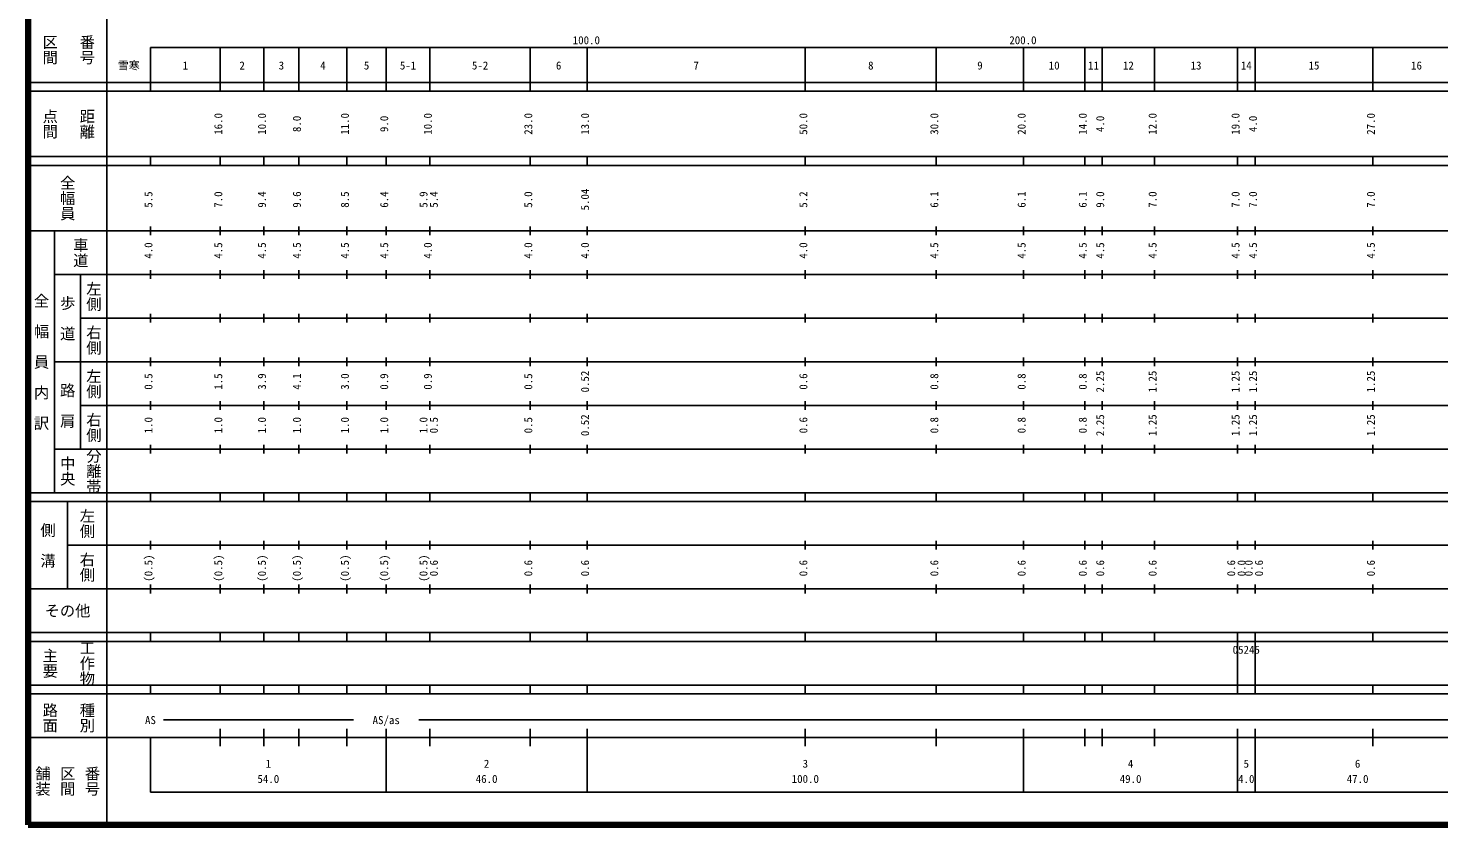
# Model space of a CAD drawing. Units: millimetres on the paper, enlarged 1000 times. Extents: x 40000 to 680000, y 20000 to 380000.
# Drawn here: x 40000 to 363097, y 20000 to 202409 of the extents above; entities that cross this region are included whole.
import ezdxf
from ezdxf.enums import TextEntityAlignment as Align

# ---------------------------------------------------------------- set-up
doc = ezdxf.new("R2010")
doc.units = ezdxf.units.MM
doc.header["$LTSCALE"] = 1000
doc.layers.add('M-TTL', color=2, linetype='Continuous', lineweight=140)
doc.layers.add('M-TTL-BAND', color=7, linetype='Continuous', lineweight=25)
doc.styles.add('@ＭＳ ゴシック', font='')
doc.styles.add('ＭＳ ゴシック', font='')
doc.styles.get('@ＭＳ ゴシック').set_extended_font_data('@MS Gothic')
doc.styles.get('ＭＳ ゴシック').set_extended_font_data('MS Gothic')

msp = doc.modelspace()

# ---------------------------------------------------------------- linework, layer by layer
at = {"layer": 'M-TTL'}
for p, q in [((40000, 380000), (40000, 20000)), ((40000, 380000), (40000, 20000)), ((40000, 20000), (680000, 20000)), ((40000, 20000), (680000, 20000))]:
    msp.add_line(p, q, dxfattribs=at)
at = {"layer": 'M-TTL-BAND'}
for p, q in [((58000, 370000), (58000, 20000)), ((58000, 370000), (58000, 20000)), ((68000, 198000), (579000, 198000)), ((68000, 198000), (68000, 188000)), ((68000, 198000), (579000, 198000)), ((68000, 198000), (68000, 188000)), ((84000, 188000), (84000, 198000)), ((94000, 188000), (94000, 198000)), ((102000, 188000), (102000, 198000)), ((113000, 188000), (113000, 198000)), ((122000, 188000), (122000, 198000)), ((132000, 188000), (132000, 198000)), ((155000, 188000), (155000, 198000)), ((168000, 188000), (168000, 198000)), ((218000, 188000), (218000, 198000)), ((248000, 188000), (248000, 198000)), ((268000, 188000), (268000, 198000)), ((282000, 188000), (282000, 198000)), ((286000, 188000), (286000, 198000)), ((298000, 188000), (298000, 198000)), ((317000, 188000), (317000, 198000)), ((321000, 188000), (321000, 198000)), ((348000, 188000), (348000, 198000)), ((40000, 190000), (579000, 190000)), ((40000, 190000), (579000, 190000)), ((40000, 188000), (579000, 188000)), ((40000, 188000), (579000, 188000)), ((40000, 173000), (579000, 173000)), ((40000, 173000), (579000, 173000)), ((68000, 171000), (68000, 173000)), ((68000, 171000), (68000, 173000)), ((84000, 171000), (84000, 173000)), ((94000, 171000), (94000, 173000)), ((102000, 171000), (102000, 173000)), ((113000, 171000), (113000, 173000)), ((122000, 171000), (122000, 173000)), ((132000, 171000), (132000, 173000)), ((155000, 171000), (155000, 173000)), ((168000, 171000), (168000, 173000)), ((218000, 171000), (218000, 173000)), ((248000, 171000), (248000, 173000)), ((268000, 171000), (268000, 173000)), ((282000, 171000), (282000, 173000)), ((286000, 171000), (286000, 173000)), ((298000, 171000), (298000, 173000)), ((317000, 171000), (317000, 173000)), ((321000, 171000), (321000, 173000)), ((348000, 171000), (348000, 173000)), ((40000, 171000), (579000, 171000)), ((40000, 171000), (579000, 171000)), ((40000, 156000), (579000, 156000)), ((40000, 156000), (579000, 156000)), ((46000, 96000), (46000, 156000)), ((46000, 96000), (46000, 156000)), ((68000, 155000), (68000, 157000)), ((68000, 155000), (68000, 157000)), ((84000, 155000), (84000, 157000)), ((94000, 155000), (94000, 157000)), ((102000, 155000), (102000, 157000)), ((113000, 155000), (113000, 157000)), ((122000, 155000), (122000, 157000)), ((132000, 155000), (132000, 157000)), ((155000, 155000), (155000, 157000)), ((168000, 155000), (168000, 157000)), ((218000, 155000), (218000, 157000)), ((248000, 155000), (248000, 157000)), ((268000, 155000), (268000, 157000)), ((282000, 155000), (282000, 157000)), ((286000, 155000), (286000, 157000)), ((298000, 155000), (298000, 157000)), ((317000, 155000), (317000, 157000)), ((321000, 155000), (321000, 157000)), ((348000, 155000), (348000, 157000)), ((46000, 146000), (579000, 146000)), ((46000, 146000), (579000, 146000)), ((52000, 146000), (52000, 106000)), ((52000, 146000), (52000, 106000)), ((68000, 145000), (68000, 147000)), ((68000, 145000), (68000, 147000)), ((84000, 145000), (84000, 147000)), ((94000, 145000), (94000, 147000)), ((102000, 145000), (102000, 147000)), ((113000, 145000), (113000, 147000)), ((122000, 145000), (122000, 147000)), ((132000, 145000), (132000, 147000)), ((155000, 145000), (155000, 147000)), ((168000, 145000), (168000, 147000)), ((218000, 145000), (218000, 147000)), ((248000, 145000), (248000, 147000)), ((268000, 145000), (268000, 147000)), ((282000, 145000), (282000, 147000)), ((286000, 145000), (286000, 147000)), ((298000, 145000), (298000, 147000)), ((317000, 145000), (317000, 147000)), ((321000, 145000), (321000, 147000)), ((348000, 145000), (348000, 147000)), ((52000, 136000), (579000, 136000)), ((52000, 136000), (579000, 136000)), ((68000, 135000), (68000, 137000)), ((68000, 135000), (68000, 137000)), ((84000, 135000), (84000, 137000)), ((94000, 135000), (94000, 137000)), ((102000, 135000), (102000, 137000)), ((113000, 135000), (113000, 137000)), ((122000, 135000), (122000, 137000)), ((132000, 135000), (132000, 137000)), ((155000, 135000), (155000, 137000)), ((168000, 135000), (168000, 137000)), ((218000, 135000), (218000, 137000)), ((248000, 135000), (248000, 137000)), ((268000, 135000), (268000, 137000)), ((282000, 135000), (282000, 137000)), ((286000, 135000), (286000, 137000)), ((298000, 135000), (298000, 137000)), ((317000, 135000), (317000, 137000)), ((321000, 135000), (321000, 137000)), ((348000, 135000), (348000, 137000)), ((68000, 125000), (68000, 127000)), ((68000, 125000), (68000, 127000)), ((84000, 125000), (84000, 127000)), ((94000, 125000), (94000, 127000)), ((102000, 125000), (102000, 127000)), ((113000, 125000), (113000, 127000)), ((122000, 125000), (122000, 127000)), ((132000, 125000), (132000, 127000)), ((155000, 125000), (155000, 127000)), ((168000, 125000), (168000, 127000)), ((218000, 125000), (218000, 127000)), ((248000, 125000), (248000, 127000)), ((268000, 125000), (268000, 127000)), ((282000, 125000), (282000, 127000)), ((286000, 125000), (286000, 127000)), ((298000, 125000), (298000, 127000)), ((317000, 125000), (317000, 127000)), ((321000, 125000), (321000, 127000)), ((348000, 125000), (348000, 127000)), ((46000, 126000), (579000, 126000)), ((46000, 126000), (579000, 126000)), ((68000, 115000), (68000, 117000)), ((68000, 115000), (68000, 117000)), ((84000, 115000), (84000, 117000)), ((94000, 115000), (94000, 117000)), ((102000, 115000), (102000, 117000)), ((113000, 115000), (113000, 117000)), ((122000, 115000), (122000, 117000)), ((132000, 115000), (132000, 117000)), ((155000, 115000), (155000, 117000)), ((168000, 115000), (168000, 117000)), ((218000, 115000), (218000, 117000)), ((248000, 115000), (248000, 117000)), ((268000, 115000), (268000, 117000)), ((282000, 115000), (282000, 117000)), ((286000, 115000), (286000, 117000)), ((298000, 115000), (298000, 117000)), ((317000, 115000), (317000, 117000)), ((321000, 115000), (321000, 117000)), ((348000, 115000), (348000, 117000)), ((52000, 116000), (579000, 116000)), ((52000, 116000), (579000, 116000)), ((68000, 105000), (68000, 107000)), ((68000, 105000), (68000, 107000)), ((84000, 105000), (84000, 107000)), ((94000, 105000), (94000, 107000)), ((102000, 105000), (102000, 107000)), ((113000, 105000), (113000, 107000)), ((122000, 105000), (122000, 107000)), ((132000, 105000), (132000, 107000)), ((155000, 105000), (155000, 107000)), ((168000, 105000), (168000, 107000)), ((218000, 105000), (218000, 107000)), ((248000, 105000), (248000, 107000)), ((268000, 105000), (268000, 107000)), ((282000, 105000), (282000, 107000)), ((286000, 105000), (286000, 107000)), ((298000, 105000), (298000, 107000)), ((317000, 105000), (317000, 107000)), ((321000, 105000), (321000, 107000)), ((348000, 105000), (348000, 107000)), ((46000, 106000), (579000, 106000)), ((46000, 106000), (579000, 106000)), ((40000, 96000), (579000, 96000)), ((40000, 96000), (579000, 96000)), ((40000, 94000), (579000, 94000)), ((40000, 94000), (579000, 94000)), ((49000, 94000), (49000, 74000)), ((49000, 94000), (49000, 74000)), ((68000, 94000), (68000, 96000)), ((68000, 94000), (68000, 96000)), ((84000, 94000), (84000, 96000)), ((94000, 94000), (94000, 96000)), ((102000, 94000), (102000, 96000)), ((113000, 94000), (113000, 96000)), ((122000, 94000), (122000, 96000)), ((132000, 94000), (132000, 96000)), ((155000, 94000), (155000, 96000)), ((168000, 94000), (168000, 96000)), ((218000, 94000), (218000, 96000)), ((248000, 94000), (248000, 96000)), ((268000, 94000), (268000, 96000)), ((282000, 94000), (282000, 96000)), ((286000, 94000), (286000, 96000)), ((298000, 94000), (298000, 96000)), ((317000, 94000), (317000, 96000)), ((321000, 94000), (321000, 96000)), ((348000, 94000), (348000, 96000)), ((68000, 83000), (68000, 85000)), ((68000, 83000), (68000, 85000)), ((84000, 83000), (84000, 85000)), ((94000, 83000), (94000, 85000)), ((102000, 83000), (102000, 85000)), ((113000, 83000), (113000, 85000)), ((122000, 83000), (122000, 85000)), ((132000, 83000), (132000, 85000)), ((155000, 83000), (155000, 85000)), ((168000, 83000), (168000, 85000)), ((218000, 83000), (218000, 85000)), ((248000, 83000), (248000, 85000)), ((268000, 83000), (268000, 85000)), ((282000, 83000), (282000, 85000)), ((286000, 83000), (286000, 85000)), ((298000, 83000), (298000, 85000)), ((317000, 83000), (317000, 85000)), ((321000, 83000), (321000, 85000)), ((348000, 83000), (348000, 85000)), ((49000, 84000), (579000, 84000)), ((49000, 84000), (579000, 84000)), ((68000, 73000), (68000, 75000)), ((68000, 73000), (68000, 75000)), ((84000, 73000), (84000, 75000)), ((94000, 73000), (94000, 75000)), ((102000, 73000), (102000, 75000)), ((113000, 73000), (113000, 75000)), ((122000, 73000), (122000, 75000)), ((132000, 73000), (132000, 75000)), ((155000, 73000), (155000, 75000)), ((168000, 73000), (168000, 75000)), ((218000, 73000), (218000, 75000)), ((248000, 73000), (248000, 75000)), ((268000, 73000), (268000, 75000)), ((282000, 73000), (282000, 75000)), ((286000, 73000), (286000, 75000)), ((298000, 73000), (298000, 75000)), ((317000, 73000), (317000, 75000)), ((321000, 73000), (321000, 75000)), ((348000, 73000), (348000, 75000)), ((40000, 74000), (579000, 74000)), ((40000, 74000), (579000, 74000)), ((40000, 64000), (579000, 64000)), ((40000, 64000), (579000, 64000)), ((40000, 62000), (579000, 62000)), ((40000, 62000), (579000, 62000)), ((68000, 62000), (68000, 64000)), ((68000, 62000), (68000, 64000)), ((84000, 62000), (84000, 64000)), ((94000, 62000), (94000, 64000)), ((102000, 62000), (102000, 64000)), ((113000, 62000), (113000, 64000)), ((122000, 62000), (122000, 64000)), ((132000, 62000), (132000, 64000)), ((155000, 62000), (155000, 64000)), ((168000, 62000), (168000, 64000)), ((218000, 62000), (218000, 64000)), ((248000, 62000), (248000, 64000)), ((268000, 62000), (268000, 64000)), ((282000, 62000), (282000, 64000)), ((286000, 62000), (286000, 64000)), ((298000, 62000), (298000, 64000)), ((317000, 62000), (317000, 64000)), ((317000, 62000), (317000, 52000)), ((321000, 62000), (321000, 64000)), ((321000, 62000), (321000, 52000)), ((348000, 62000), (348000, 64000)), ((40000, 52000), (579000, 52000)), ((40000, 52000), (579000, 52000)), ((68000, 50000), (68000, 52000)), ((68000, 50000), (68000, 52000)), ((84000, 50000), (84000, 52000)), ((94000, 50000), (94000, 52000)), ((102000, 50000), (102000, 52000)), ((113000, 50000), (113000, 52000)), ((122000, 50000), (122000, 52000)), ((132000, 50000), (132000, 52000)), ((155000, 50000), (155000, 52000)), ((168000, 50000), (168000, 52000)), ((218000, 50000), (218000, 52000)), ((248000, 50000), (248000, 52000)), ((268000, 50000), (268000, 52000)), ((282000, 50000), (282000, 52000)), ((286000, 50000), (286000, 52000)), ((298000, 50000), (298000, 52000)), ((317000, 50000), (317000, 52000)), ((321000, 50000), (321000, 52000)), ((348000, 50000), (348000, 52000)), ((40000, 50000), (579000, 50000)), ((40000, 50000), (579000, 50000)), ((71000, 44000), (114500, 44000)), ((129500, 44000), (565000, 44000)), ((40000, 40000), (579000, 40000)), ((40000, 40000), (579000, 40000)), ((68000, 40000), (68000, 27500)), ((68000, 40000), (68000, 27500)), ((84000, 38000), (84000, 42000)), ((94000, 38000), (94000, 42000)), ((102000, 38000), (102000, 42000)), ((113000, 38000), (113000, 42000)), ((122000, 27500), (122000, 42000)), ((132000, 38000), (132000, 42000)), ((155000, 38000), (155000, 42000)), ((168000, 27500), (168000, 42000)), ((218000, 38000), (218000, 42000)), ((248000, 38000), (248000, 42000)), ((268000, 27500), (268000, 42000)), ((282000, 38000), (282000, 42000)), ((286000, 38000), (286000, 42000)), ((298000, 38000), (298000, 42000)), ((317000, 27500), (317000, 42000)), ((321000, 27500), (321000, 42000)), ((348000, 38000), (348000, 42000)), ((68000, 27500), (579000, 27500)), ((68000, 27500), (579000, 27500))]:
    msp.add_line(p, q, dxfattribs=at)

# ---------------------------------------------------------------- texts
at = {"layer": 'M-TTL-BAND', "style": '@ＭＳ ゴシック'}
for s, p in [('区間', (45000, 197500)), ('区間', (45000, 197500)), ('番号', (53500, 197500)), ('番号', (53500, 197500)), ('点間', (45000, 180500)), ('点間', (45000, 180500)), ('距離', (53500, 180500)), ('距離', (53500, 180500)), ('全幅員', (49000, 163500)), ('全幅員', (49000, 163500)), ('車道', (52000, 151000)), ('車道', (52000, 151000)), ('左側', (55000, 141000)), ('左側', (55000, 141000)), ('全\u3000幅\u3000員\u3000内\u3000訳', (43000, 126000)), ('全\u3000幅\u3000員\u3000内\u3000訳', (43000, 126000)), ('歩\u3000道', (49000, 136000)), ('歩\u3000道', (49000, 136000)), ('右側', (55000, 131000)), ('右側', (55000, 131000)), ('左側', (55000, 121000)), ('左側', (55000, 121000)), ('路\u3000肩', (49000, 116000)), ('路\u3000肩', (49000, 116000)), ('右側', (55000, 111000)), ('右側', (55000, 111000)), ('中央', (49000, 101000)), ('中央', (49000, 101000)), ('分離帯', (55000, 101000)), ('分離帯', (55000, 101000)), ('左側', (53500, 89000)), ('左側', (53500, 89000)), ('側\u3000溝', (44500, 84000)), ('側\u3000溝', (44500, 84000)), ('右側', (53500, 79000)), ('右側', (53500, 79000)), ('工作物', (53500, 57000)), ('工作物', (53500, 57000)), ('主要', (45000, 57000)), ('主要', (45000, 57000)), ('路面', (45000, 44500)), ('路面', (45000, 44500)), ('種別', (53500, 44500)), ('種別', (53500, 44500)), ('舗装', (43333, 30000)), ('舗装', (43333, 30000)), ('区間', (49000, 30000)), ('区間', (49000, 30000)), ('番号', (54667, 30000)), ('番号', (54667, 30000))]:
    msp.add_text(s, height=2566, rotation=270, dxfattribs=at).set_placement(p, align=Align.MIDDLE_CENTER)
at = {"layer": 'M-TTL-BAND', "style": 'ＭＳ ゴシック'}
for s, p in [('100.0', (167844, 198195)), ('100.0', (167844, 198195)), ('200.0', (267844, 198195)), ('200.0', (267844, 198195)), ('雪寒', (63017, 192405)), ('1', (76000, 192405)), ('2', (89000, 192405)), ('3', (98000, 192405)), ('4', (107500, 192405)), ('5', (117500, 192405)), ('5-1', (127000, 192405)), ('5-2', (143500, 192405)), ('6', (161500, 192405)), ('7', (193000, 192405)), ('8', (233000, 192405)), ('9', (258000, 192405)), ('10', (275000, 192405)), ('11', (284000, 192405)), ('12', (292000, 192405)), ('13', (307500, 192405)), ('14', (319000, 192405)), ('15', (334500, 192405)), ('16', (358000, 192405)), ('05245', (319000, 58620)), ('AS', (68000, 42500)), ('AS/as', (122000, 42500)), ('1', (95000, 32523)), ('2', (145000, 32523)), ('3', (218000, 32523)), ('4', (292500, 32523)), ('5', (319000, 32523)), ('6', (344500, 32523)), ('54.0', (95000, 29033)), ('46.0', (145000, 29033)), ('100.0', (218000, 29033)), ('49.0', (292500, 29033)), ('4.0', (319000, 29033)), ('47.0', (344500, 29033))]:
    msp.add_text(s, height=1833, dxfattribs=at).set_placement(p, align=Align.BOTTOM_CENTER)
for s, p in [('16.0', (85000, 180500)), ('10.0', (95000, 180500)), ('8.0', (103000, 180500)), ('11.0', (114000, 180500)), ('9.0', (123000, 180500)), ('10.0', (133000, 180500)), ('23.0', (156000, 180500)), ('13.0', (169000, 180500)), ('50.0', (219000, 180500)), ('30.0', (249000, 180500)), ('20.0', (269000, 180500)), ('14.0', (283000, 180500)), ('4.0', (287000, 180500)), ('12.0', (299000, 180500)), ('19.0', (318000, 180500)), ('4.0', (322000, 180500)), ('27.0', (349000, 180500)), ('5.5', (69000, 163174)), ('7.0', (85000, 163174)), ('9.4', (95000, 163174)), ('9.6', (103000, 163174)), ('8.5', (114000, 163174)), ('6.4', (123000, 163174)), ('5.9', (132000, 163174)), ('5.4', (134370, 163174)), ('5.0', (156000, 163174)), ('5.04', (169000, 163174)), ('5.2', (219000, 163174)), ('6.1', (249000, 163174)), ('6.1', (269000, 163174)), ('6.1', (283000, 163174)), ('9.0', (287000, 163174)), ('7.0', (299000, 163174)), ('7.0', (318000, 163174)), ('7.0', (322000, 163174)), ('7.0', (349000, 163174)), ('4.0', (69000, 151500)), ('4.5', (85000, 151500)), ('4.5', (95000, 151500)), ('4.5', (103000, 151500)), ('4.5', (114000, 151500)), ('4.5', (123000, 151500)), ('4.0', (133000, 151500)), ('4.0', (156000, 151500)), ('4.0', (169000, 151500)), ('4.0', (219000, 151500)), ('4.5', (249000, 151500)), ('4.5', (269000, 151500)), ('4.5', (283000, 151500)), ('4.5', (287000, 151500)), ('4.5', (299000, 151500)), ('4.5', (318000, 151500)), ('4.5', (322000, 151500)), ('4.5', (349000, 151500)), ('0.5', (69000, 121500)), ('1.5', (85000, 121500)), ('3.9', (95000, 121500)), ('4.1', (103000, 121500)), ('3.0', (114000, 121500)), ('0.9', (123000, 121500)), ('0.9', (133000, 121500)), ('0.5', (156000, 121500)), ('0.52', (169000, 121500)), ('0.6', (219000, 121500)), ('0.8', (249000, 121500)), ('0.8', (269000, 121500)), ('0.8', (283000, 121500)), ('2.25', (287000, 121500)), ('1.25', (299000, 121500)), ('1.25', (318000, 121500)), ('1.25', (322000, 121500)), ('1.25', (349000, 121500)), ('1.0', (69000, 111500)), ('1.0', (85000, 111500)), ('1.0', (95000, 111500)), ('1.0', (103000, 111500)), ('1.0', (114000, 111500)), ('1.0', (123000, 111500)), ('1.0', (132000, 111500)), ('0.5', (134370, 111500)), ('0.5', (156000, 111500)), ('0.52', (169000, 111500)), ('0.6', (219000, 111500)), ('0.8', (249000, 111500)), ('0.8', (269000, 111500)), ('0.8', (283000, 111500)), ('2.25', (287000, 111500)), ('1.25', (299000, 111500)), ('1.25', (318000, 111500)), ('1.25', (322000, 111500)), ('1.25', (349000, 111500)), ('(0.5)', (69000, 78764)), ('(0.5)', (85000, 78764)), ('(0.5)', (95000, 78764)), ('(0.5)', (103000, 78764)), ('(0.5)', (114000, 78764)), ('(0.5)', (123000, 78764)), ('(0.5)', (132000, 78764)), ('0.6', (134370, 78764)), ('0.6', (156000, 78764)), ('0.6', (169000, 78764)), ('0.6', (219000, 78764)), ('0.6', (249000, 78764)), ('0.6', (269000, 78764)), ('0.6', (283000, 78764)), ('0.6', (287000, 78764)), ('0.6', (299000, 78764)), ('0.6', (317000, 78764)), ('0.0', (319370, 78764)), ('0.0', (321000, 78764)), ('0.6', (323370, 78764)), ('0.6', (349000, 78764))]:
    msp.add_text(s, height=1833, rotation=90, dxfattribs=at).set_placement(p, align=Align.BOTTOM_CENTER)
msp.add_text('その他', height=2566, dxfattribs=at).set_placement((49000, 69000), align=Align.MIDDLE_CENTER)
msp.add_text('その他', height=2566, dxfattribs=at).set_placement((49000, 69000), align=Align.MIDDLE_CENTER)

doc.saveas('drawing.dxf')
